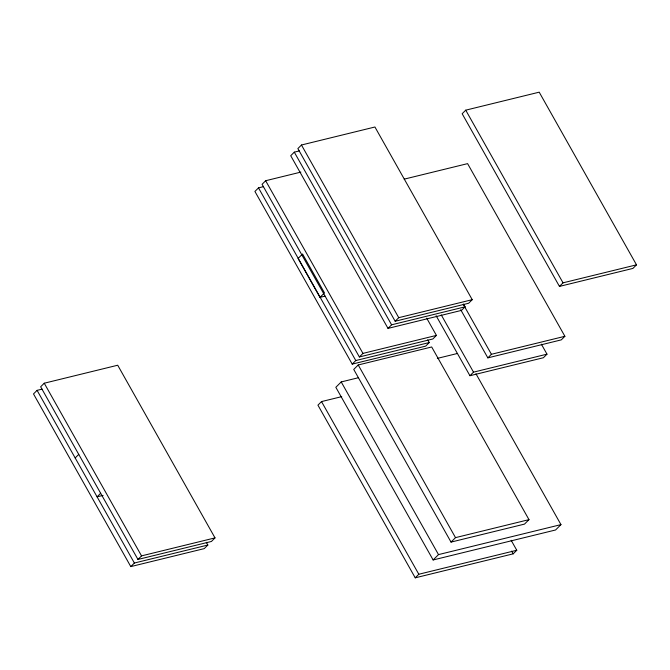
<?xml version="1.0" encoding="UTF-8"?>
<svg xmlns="http://www.w3.org/2000/svg" width="670" height="670" viewBox="0 0 670 670"><rect width="100%" height="100%" fill="white"/><g stroke="black" fill="none" stroke-linecap="round" stroke-linejoin="round"><path stroke-width="1" d="M42.11 389.128L37.084 390.359L33.5 393.935L130.792 566.602L204.266 548.613L207.842 545.037L206.31 542.315M44.245 383.215L40.661 386.791L137.953 559.458L211.427 541.469L215.011 537.893L117.711 365.225L44.245 383.215L141.537 555.882L215.011 537.893M263.528 186.637L258.494 187.876L254.918 191.444L352.211 364.111L425.685 346.122L429.261 342.546L427.728 339.824M300.88 172.098L265.655 180.724L262.079 184.3L359.371 356.968L432.845 338.978L436.421 335.402L426.69 318.141M299.331 150.917L294.298 152.149L290.721 155.716L388.014 328.392L461.488 310.394L465.064 306.827L463.531 304.096M301.458 145.005L297.882 148.573L395.174 321.24L468.648 303.25L472.224 299.683L374.932 127.007L301.458 145.005L398.75 317.672L472.224 299.683M75.174 457.962L78.75 454.386M465.734 110.165L462.158 113.741L559.45 286.408L632.916 268.419L636.5 264.843L539.208 92.175L465.734 110.165L563.026 282.832L636.5 264.843M100.659 493.271L97.075 496.839L103.113 495.365M319.992 297.354L324.464 292.891L302.555 254.005L298.083 258.478L319.992 297.354L325.042 296.115M130.792 566.602L134.377 563.026L207.842 545.037M137.953 559.458L141.537 555.882M352.211 364.111L355.787 360.544L429.261 342.546M359.371 356.968L362.947 353.4L436.421 335.402M388.014 328.392L391.59 324.816L465.064 306.827M395.174 321.24L398.75 317.672M341.717 396.64L321.516 401.581L317.94 405.157L415.233 577.825L513.195 553.839L516.771 550.263L511.143 540.263M358.416 377.721L341.214 381.934L335.838 387.293L433.13 559.961L555.589 529.978L560.957 524.618L475.951 373.76M358.216 364.966L353.743 369.43L451.036 542.097L524.51 524.107L528.982 519.644L431.689 346.976L358.216 364.966L455.508 537.633L528.982 519.644M436.137 315.746L469.938 375.719L473.514 372.151L546.988 354.162L541.36 344.162M460.7 309.691L487.835 357.864L491.42 354.288L564.894 336.298L467.601 163.631L404.186 179.15M559.45 286.408L563.026 282.832M546.988 354.162L543.412 357.73L469.938 375.719M564.894 336.298L561.309 339.866L487.835 357.864M415.233 577.825L418.809 574.249L516.771 550.263M433.13 559.961L438.507 554.601L560.957 524.618M451.036 542.097L455.508 537.633M437.351 358.391L457.593 353.433M463.255 304.306L491.42 354.288M441.254 314.9L473.514 372.151M294.298 152.149L391.59 324.816M511.662 551.108L513.195 553.839M265.655 180.724L362.947 353.4M258.494 187.876L355.787 360.544M341.214 381.934L438.507 554.601M321.516 401.581L418.809 574.249M37.084 390.359L134.377 563.026"/></g></svg>
